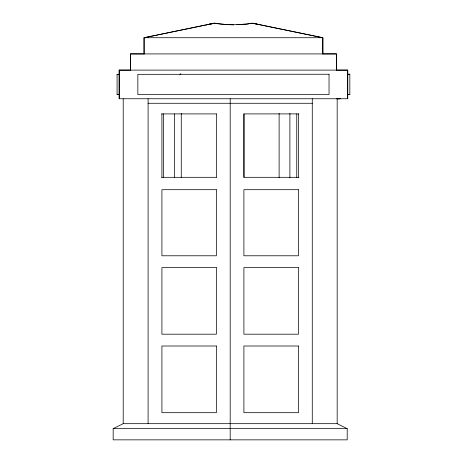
<?xml version="1.0" encoding="UTF-8"?>
<svg xmlns="http://www.w3.org/2000/svg" width="463" height="463" viewBox="0 0 463 463"><rect width="100%" height="100%" fill="white"/><g stroke="black" fill="none" stroke-linecap="round" stroke-linejoin="round"><path stroke-width="0.69" d="M259.419 24.591L259.876 24.689L252.462 23.248L246.912 24.088L233.45 24.782L226.5 24.591L214.438 23.15L144.062 37.723L144.074 53.911L144.062 37.723L322.844 37.723L322.838 53.911L322.844 37.723L252.468 23.15L246.901 24.035L236.894 24.689M144.074 53.911L130.375 53.922L130.398 70.116L119.182 70.116L119.194 98.752L347.719 98.752L347.73 70.116L336.526 70.104L336.532 53.922L322.838 53.911M347.719 94.62L349.831 94.62L349.837 74.242L347.73 74.242M179.893 74.676L180.906 73.652M336.514 70.116L336.532 53.922L130.375 53.922L130.387 70.104M113.163 428.645L123.204 423.68L337.168 423.68L347.209 428.645L347.209 439.85L113.163 439.85L113.163 428.645L347.209 428.645M206.573 24.782L214.444 23.15M144.091 37.746L214.45 23.248L220 24.088L230.018 24.689M214.45 23.248L207.03 24.689M119.182 70.116L347.73 70.116L347.719 98.752M117.075 74.335L119.182 74.329M347.73 74.329L349.837 74.242M119.194 94.533L117.081 94.62L119.194 94.62M347.719 94.533L349.831 94.62M148.091 103.278L312.276 103.278M161.465 113.904L216.47 113.904M298.907 113.904L243.903 113.904L243.903 177.312L298.907 177.312M161.465 177.312L216.47 177.312M229.943 24.689L233.462 24.782M252.462 23.248L322.821 37.746M117.075 74.242L117.081 94.62M337.168 98.752L337.168 423.68M312.276 98.752L312.276 423.68M298.456 113.904L298.456 177.312M296.754 113.904L296.754 177.312M289.896 113.4L289.896 177.769M279.114 113.4L279.114 177.769M244.007 113.904L244.007 177.312M230.186 98.752L230.186 439.85M216.366 113.904L216.366 177.312M181.259 113.4L181.259 177.769M174.401 113.904L174.401 177.312M163.618 113.904L163.618 177.312M161.911 113.904L161.917 177.312M148.091 98.752L148.091 423.68M123.204 98.752L123.204 423.68M119.194 70.116L119.194 98.752M329.031 74.242L137.858 74.329L137.864 94.62L329.043 94.533L329.031 74.242M340.438 98.752L336.844 98.752L340.438 98.752M216.366 189.697L161.911 189.697L161.911 255.784L216.366 255.784L216.366 189.697M298.456 189.697L243.903 189.697L243.903 255.784L298.456 255.784L298.456 189.697M216.366 267.637L161.911 267.637L161.911 334.188L216.366 334.188L216.366 267.637M298.456 267.637L243.903 267.637L243.903 334.188L298.456 334.188L298.456 267.637M216.366 346.006L161.911 346.006L161.911 412.689L216.366 412.689L216.366 346.006M298.456 346.006L243.903 346.006L243.903 412.689L298.456 412.689L298.456 346.006"/></g></svg>
